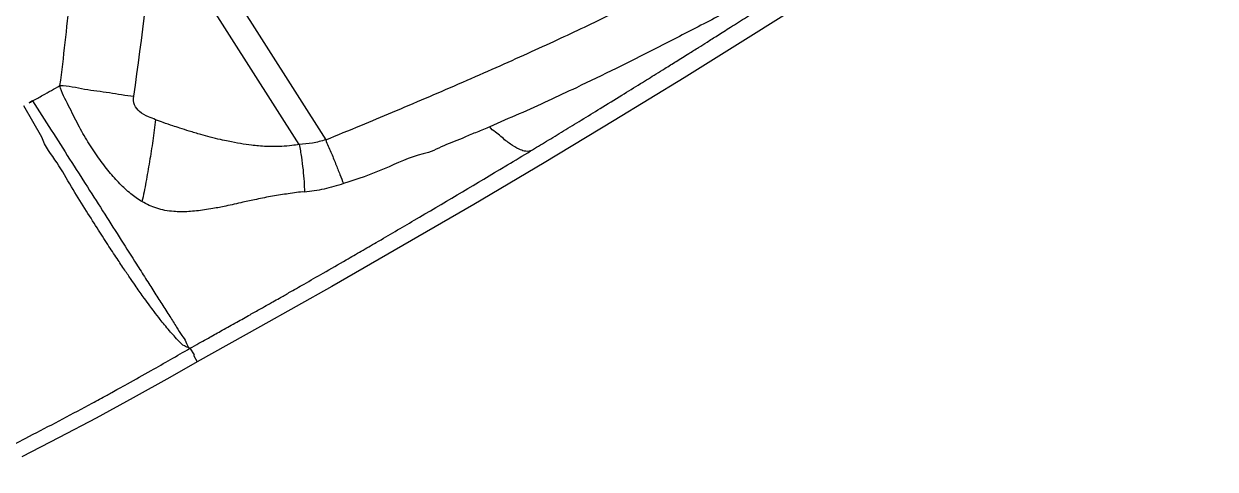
# Model space of a CAD drawing. Header units: millimetres. Extents: x 1145859089 to 1147511753, y -1047484727 to -1047247487.
# Drawn here: x 1146328597.6 to 1146328680.7, y -1047439536.4 to -1047439505.3 of the extents above; entities that cross this region are included whole.
import ezdxf
from ezdxf.xclip import XClip

# ---------------------------------------------------------------- set-up
doc = ezdxf.new("R2010")
doc.units = ezdxf.units.MM
doc.header["$LTSCALE"] = 100
doc.header["$MEASUREMENT"] = 0
doc.header["$XCLIPFRAME"] = 2
doc.linetypes.add('CENTERX2', pattern=[4, 2.5, -0.5, 0.5, -0.5])
doc.layers.get('0').update_dxf_attribs({"linetype": 'CONTINUOUS'})
for name, color, linetype in [('L-지중매입', 3, 'CENTERX2'), ('XREF', 135, 'CONTINUOUS'), ('단지배치도$0$W240910', 135, 'CONTINUOUS')]:
    doc.layers.add(name, color=color, linetype=linetype)

# ---------------------------------------------------------------- blocks, each defined once
blk = doc.blocks.new('단지배치도$0$zw$9902')
at = {"layer": '단지배치도$0$W240910', "linetype": 'ByBlock', "ltscale": 20}
for p, q in [((59932.41788461752, -68124.24904222014), (59945.0346757512, -68144.08108602084)), ((59943.17559654234, -68144.3939229411), (59933.10409990078, -68128.56282794512)), ((59979.10038541132, -68134.05282517635), (59974.86365728441, -68136.72934731496)), ((59974.86365728441, -68136.72934731496), (59970.0162465662, -68139.74587960952)), ((59970.0162465662, -68139.74587960952), (59965.14713245677, -68142.72735090186)), ((59925.22825405031, -68143.887136469), (59923.97301885541, -68141.7032619841)), ((59965.14713245677, -68142.72735090186), (59960.25661705405, -68145.67357143006)), ((59960.25661705405, -68145.67357143006), (59955.34496866557, -68148.58437830296)), ((59957.16826330475, -68146.14399168902), (59957.69705490238, -68145.82636455072)), ((59955.34496866557, -68148.58437830296), (59950.41240493668, -68151.45964255893)), ((59950.41240493668, -68151.45964255893), (59945.45919775637, -68154.2992069939)), ((59945.45919775637, -68154.2992069939), (59940.485658964, -68157.10289757105)), ((59932.37604220185, -68155.12570023288), (59932.36758580239, -68155.11394663765)), ((59940.485658964, -68157.10289757105), (59936.06683065437, -68159.55440411642)), ((59935.53621668901, -68158.62609157895), (59935.53565702829, -68158.62689208354)), ((59935.53565702829, -68158.62689208354), (59935.53661758057, -68158.62655064584)), ((59935.53866183787, -68158.6238322316), (59935.53621668901, -68158.62609157895)), ((59935.53661758057, -68158.62655064584), (59935.53797603652, -68158.6259765195)), ((59935.53797603652, -68158.6259765195), (59935.53934765255, -68158.62545841691)), ((59935.54260445994, -68158.62039551094), (59935.53866183787, -68158.6238322316)), ((59935.53934765255, -68158.62545841691), (59935.54111688468, -68158.62470709761)), ((59935.54111688468, -68158.62470709761), (59935.54593905385, -68158.62262296533)), ((59935.54802677353, -68158.61575385986), (59935.54260445994, -68158.62039551094)), ((59935.54343490789, -68158.60448798604), (59935.54802677353, -68158.61575385986)), ((59935.54593905385, -68158.62262296533), (59935.55246511512, -68158.6197513029)), ((59935.55246995387, -68158.619760111), (59935.85715301303, -68159.07743177848)), ((59935.85715266707, -68159.07743196911), (59935.81174087222, -68159.10243876657)), ((59935.81174087222, -68159.10243876657), (59936.06665004982, -68159.5541323095)), ((59936.06683065463, -68159.55440411626), (59934.14593360378, -68160.65397617272)), ((59934.14593360378, -68160.65397617272), (59931.5904276043, -68162.08266074499)), ((59931.5904276043, -68162.08266074499), (59929.01853565683, -68163.48180592661)), ((59929.01853565683, -68163.48180592661), (59926.43067669056, -68164.85117119733)), ((59926.43067669056, -68164.85117119733), (59923.82721885212, -68166.19055838998))]:
    blk.add_line(p, q, dxfattribs=at)
at = {"layer": '단지배치도$0$W240910'}
for radius in [11431.37719159714, 11931.37719159714]:
    blk.add_arc((57394.29085153597, -57699.39990468477), radius, 251.6277495790416, 321.4181310927191, dxfattribs=at)
at = {"layer": '단지배치도$0$W240910', "linetype": 'ByBlock', "ltscale": 20}
for centre, radius, start, end in [((59683.1216856002, -68105.70825137457), 251.0249771034, 351.9094959401243, 354.7762702596526), ((59585.6456646916, -67527.00585105713), 722.0533670569998, 301.0154068151846, 301.165070605409), ((59810.43817141195, -67943.68252788016), 248.7001169154, 295.0465542787803, 297.3309204295755)]:
    blk.add_arc(centre, radius, start, end, dxfattribs=at)
for points, start_tangent, end_tangent in [([(59926.49428919211, -68140.29775675933), (59927.17241239425, -68134.28066948996), (59927.71634630929, -68128.06567487624)], (0.1317715379459298, 0.9912801126762124), (0.06983061238021421, 0.9975588632128956)), ([(59960.93129629438, -68137.20955385054), (59964.72455608705, -68135.40778048059), (59968.59794474806, -68133.48374242644), (59972.43145979851, -68131.49265603587), (59976.16521912985, -68129.43756400082)], (0.9089406024181781, 0.4169256303894973), (0.8855903331461793, 0.4644671805822658)), ([(59978.05372952746, -68132.40756845234), (59975.07310327445, -68134.0309816217), (59971.93913074833, -68135.69627922456), (59968.95367514537, -68137.24653380926), (59965.27962484711, -68139.09873426738), (59962.50267695339, -68140.4455914042)], (-0.8745312729039082, -0.4849691255256051), (-0.8949093988584038, -0.4462478771208784)), ([(59959.31222067479, -68144.85240905438), (59960.42604223787, -68144.17754618527), (59961.60493835888, -68143.46052456027), (59962.84870931759, -68142.70099668237), (59964.16354877333, -68141.89464971381), (59965.67903466398, -68140.96088228814), (59966.98199779156, -68140.15430282222), (59968.07321192918, -68139.4761115885), (59968.6721442311, -68139.10283127331), (59969.46454010872, -68138.60783153393), (59970.33671980305, -68138.06141026282), (59971.02508499619, -68137.62895396289), (59971.61698434062, -68137.25623496994), (59972.33676593308, -68136.80191528925), (59973.25208110322, -68136.22247963982), (59974.36660990372, -68135.51435877822), (59975.44603990766, -68134.82583704221), (59976.38727210855, -68134.22328110652), (59977.19109489254, -68133.70707303008), (59977.8582042341, -68133.27752754607), (59978.38918321606, -68132.93490233153)], (0.8556499384019215, 0.5175550047219986), (0.8399228886823447, 0.5427057591987633)), ([(59945.03467575065, -68144.0810860176), (59947.47142540483, -68143.07127707396), (59949.68212910864, -68142.14707650022), (59951.99206023986, -68141.16948555484), (59954.29249389068, -68140.18040373335), (59956.63285033632, -68139.15506166729), (59958.84578447096, -68138.16477837294), (59960.93129629438, -68137.20955385054)], (0.92290990527495, 0.3850159824544729), (0.9089406024198534, 0.4169256303858448)), ([(59924.58650667587, -68141.36135237083), (59925.29261544984, -68140.96852273495), (59926.49428919211, -68140.29775675933)], (0.8826327368567101, 0.470063242371528), (0.8792187164452606, 0.4764183546551797)), ([(59926.49432067471, -68140.29777135528), (59928.21071853625, -68140.53394806795), (59929.9403478195, -68140.78196114354), (59931.64820865775, -68141.0367905048)], (0.9994382660152146, 0.03351346631581804), (0.9944156989655333, -0.1055339644422119)), ([(59932.20901183557, -68148.38371824987), (59931.43643298544, -68147.84506320953), (59930.66208173655, -68147.13806221298), (59929.93040252168, -68146.31673611765), (59929.17996139947, -68145.32778171654), (59928.44782200118, -68144.2203553563), (59927.76759362215, -68143.04201754887), (59927.09683447971, -68141.70238951028), (59926.49432472445, -68140.29777323219)], (-0.8612137442750919, 0.50824294060191), (-0.2086745733268153, 0.9779851340623087)), ([(59962.50267695339, -68140.4455914042), (59960.54485818386, -68141.36019112683), (59958.51526564552, -68142.27500267753), (59956.46594920036, -68143.16326901974)], (-0.9112583000426544, -0.4118352954803313), (-0.903470222041413, -0.4286508577903931)), ([(59924.58651779173, -68141.36135792814), (59923.97301708758, -68141.70325900237)], (-0.884194547301012, -0.4671188312658342), (-0.8670697889484608, -0.498186693010634)), ([(59924.58651872596, -68141.36135844838), (59925.88065981225, -68143.39300106333), (59927.16703379742, -68145.41585964643), (59928.40690845146, -68147.36448278345), (59929.61150483656, -68149.2578562178), (59930.76435627171, -68151.07079522022), (59931.83231526203, -68152.74981744635), (59932.46429638413, -68153.74389670229), (59933.04996621006, -68154.66567148584), (59933.59719602318, -68155.5262615319)], (0.5183603859570475, -0.8551622713090545), (0.5533948757381448, -0.8329190305826631)), ([(59933.16383469998, -68142.67226175696), (59932.66606650999, -68142.46724211196), (59932.04629289851, -68142.10195584402), (59931.69527893249, -68141.63865120035), (59931.64820870297, -68141.0367904999)], (-0.8895885112758928, 0.4567628275220532), (0.2292239293180694, 0.9733737156036139)), ([(59933.16383767017, -68142.67226146231), (59932.96689859594, -68144.13624966082), (59932.73961882756, -68145.59449253317), (59932.48582853947, -68147.02036179286), (59932.2104772178, -68148.38859661866)], (-0.1230385233891477, -0.9924018952834675), (-0.2499454232192261, -0.9682599265753808)), ([(59943.17559654219, -68144.39392294092), (59942.67091677536, -68144.47392226485), (59941.95993043523, -68144.53716118533), (59941.50991552172, -68144.55032981288), (59940.89443824536, -68144.53845029125), (59940.34153282162, -68144.50146481361), (59939.85154367713, -68144.45031338865), (59939.0815331593, -68144.34014770176), (59938.23306442666, -68144.18127133606), (59937.69583786817, -68144.06315378491), (59936.96446567163, -68143.88303890554), (59936.31556247323, -68143.70665004126), (59935.50051209627, -68143.46608328394), (59934.85060912691, -68143.26104103192), (59934.3619315883, -68143.10035912783), (59933.69692125605, -68142.8709363172), (59933.16383467286, -68142.67226178586)], (-0.9795068318674879, -0.2014109389405573), (-0.9423707683858986, 0.3345703736013861)), ([(59956.46594509945, -68143.1632602337), (59955.58295198294, -68143.53671113224), (59954.71472364938, -68143.89643193234)], (-0.9000867584568337, -0.4357107150973792), (-0.9124848076153979, -0.4091105912477582)), ([(59959.31222088385, -68144.85240940457), (59958.86736295334, -68144.85772973984), (59958.52233422789, -68144.7352086992), (59957.90714532722, -68144.37245372758), (59957.59224032916, -68144.14215909931), (59956.86100784549, -68143.53398332499), (59956.46594509945, -68143.1632602337)], (-0.943701475847981, -0.3307983139049269), (-0.4420796939205395, 0.8969757768318621)), ([(59932.37604220185, -68155.12570023288), (59931.81425248965, -68154.333549537), (59931.46145861043, -68153.82509216273), (59931.01702729787, -68153.1737703193), (59930.47503704779, -68152.36472032161), (59929.83107211033, -68151.38442087073), (59929.08369661417, -68150.22322629573), (59928.23615078215, -68148.87844411525), (59927.29807964907, -68147.35769475836), (59926.28691582827, -68145.68195217587), (59925.22825405031, -68143.887136469)], (-0.5841114976563105, 0.8116734308240613), (-0.2976439969219371, 0.9546769354584481)), ([(59945.0346776231, -68144.08109047881), (59944.11210900321, -68144.30431284987), (59943.1755996609, -68144.3939226036)], (-0.9768223987784476, -0.2140513986049134), (-0.9933025351538971, -0.1155425188267987)), ([(59945.03467509043, -68144.08108497983), (59945.38220095349, -68144.92946178229), (59945.71494749092, -68145.7491271613), (59946.01510699023, -68146.49616659158), (59946.26773030424, -68147.1331363259)], (0.2212614709610672, -0.9752145207430747), (0.3659397651011102, -0.9306385379500165)), ([(59954.71472364938, -68143.89643193234), (59953.2647209084, -68144.48727269433), (59951.82038182096, -68145.06129586202)], (-0.9124848076197786, -0.4091105912379875), (-0.9763021188199328, -0.2164120439987341)), ([(59943.17559966099, -68144.39392260354), (59943.32607962115, -68145.28692457273), (59943.44110744493, -68146.16839274945), (59943.5139964816, -68146.9927383922), (59943.54212022311, -68147.71967607006)], (0.1836094123405789, -0.9829992796029646), (0.008970065662204929, -0.9999597681517071)), ([(59951.82038182096, -68145.06129586202), (59949.10949582912, -68146.09912651888), (59946.26744827579, -68147.13247851808)], (-0.9763021188195706, -0.2164120440003675), (-0.9525701532554242, -0.3043190811088547)), ([(59935.55246511512, -68158.6197513029), (59936.18490897748, -68158.26850592703), (59936.93659688943, -68157.84993240728), (59937.80728134923, -68157.36361737044), (59938.82183625331, -68156.79495829124), (59939.74580743161, -68156.27524109418), (59940.47632055866, -68155.86311340507), (59941.01378504248, -68155.55921512985), (59941.33521718538, -68155.37721049109), (59941.7980212899, -68155.11478592809), (59942.46133715459, -68154.73789387882), (59943.51174784551, -68154.13919351196), (59944.84441790066, -68153.37631708256), (59946.45759765294, -68152.44791234938), (59946.98095788341, -68152.1455425732), (59947.5038768604, -68151.84285369751), (59948.02634153143, -68151.5398537476), (59948.54833918801, -68151.23655057415), (59951.19811278777, -68149.68802824306), (59957.16826330475, -68146.14399168902)], (0.8745818899090212, 0.4848778380614701), (0.8575632094910121, 0.5143785976568959)), ([(59946.26744827579, -68147.13247851808), (59944.90813985001, -68147.51505674685), (59943.54143095462, -68147.71800378629)], (-0.9578151864569853, -0.28738487885129), (-0.9922546634436775, -0.124220299767286)), ([(59943.54143095462, -68147.71800378629), (59942.41700256607, -68147.83444902122), (59941.31909356391, -68148.0071830252), (59940.18719810431, -68148.2301733097), (59939.2485254237, -68148.4350274081), (59938.05265213342, -68148.69626703009), (59937.1599119514, -68148.87165433679), (59936.56110963391, -68148.96893117607), (59936.01226125107, -68149.03815644255), (59935.47009051853, -68149.08230642186), (59934.92778487169, -68149.09679776678), (59934.42636273633, -68149.07738532855), (59933.81535539031, -68148.99712848915), (59933.24153697939, -68148.85106175177), (59932.7230341562, -68148.65037438634), (59932.20901183557, -68148.38371824987)], (-0.9983783834711829, 0.05692629811842638), (-0.8627355122840072, 0.5056554517100077)), ([(59935.53251090395, -68158.60961514927), (59935.16648888416, -68158.45850772328), (59934.81665050515, -68158.15222656376), (59934.44590607801, -68157.75274435362), (59934.13374551691, -68157.39846065617), (59933.77753869048, -68156.97381195733), (59933.48320633423, -68156.60625427331), (59933.06036056633, -68156.05614135886), (59932.75640494499, -68155.6482825633), (59932.38182749873, -68155.13373813969), (59932.36758580239, -68155.11394663765)], (-0.8655067057637831, 0.5008973370641178), (-0.5839349449396457, 0.8118004558254036)), ([(59933.59719602318, -68155.5262615319), (59934.15607702083, -68156.40399873401), (59934.63026147979, -68157.14858834294), (59934.99773598782, -68157.72594955876), (59935.27383956878, -68158.1603289802), (59935.54343490789, -68158.60448798604)], (0.5533948757397372, -0.8329190305816051), (0.9192065218431695, -0.3937757867124169)), ([(59924.62361778348, -68164.6201480145), (59928.7426851874, -68162.44227392534), (59929.77409516074, -68161.8813647707), (59930.10346731188, -68161.70090980412), (59930.58968965505, -68161.43329470785), (59931.19783942346, -68161.09654880737), (59932.85273798075, -68160.16881786613), (59935.55234565059, -68158.61953977447)], (0.8882022118229668, 0.4594527515564468), (0.864163338569204, 0.5032114111115997))]:
    blk.add_spline(points, degree=3, dxfattribs=dict(at, start_tangent=start_tangent, end_tangent=end_tangent))
blk = doc.blocks.new('단지배치도')
blk.add_blockref('단지배치도$0$zw$9902', (141034.1930865424, 142437.1574829906))

msp = doc.modelspace()

# ---------------------------------------------------------------- linework, layer by layer
at = {"layer": 'L-지중매입', "ltscale": 2}
msp.add_arc((1146292364.149594, -1047402174.186541, 1.357758047777926e-09), 45716.75081738483, 303.4822833292304, 333.0437788935447, dxfattribs=at)

# ---------------------------------------------------------------- block references
at = {"layer": 'XREF'}
ref = msp.add_blockref('단지배치도', (1146127639.433662, -1047513806.462535), dxfattribs=at)
XClip(ref).set_block_clipping_path([(72982.4064819524, 34919.75939653022), (360382.4067475507, 255319.75934367022)])

doc.saveas('drawing.dxf')
